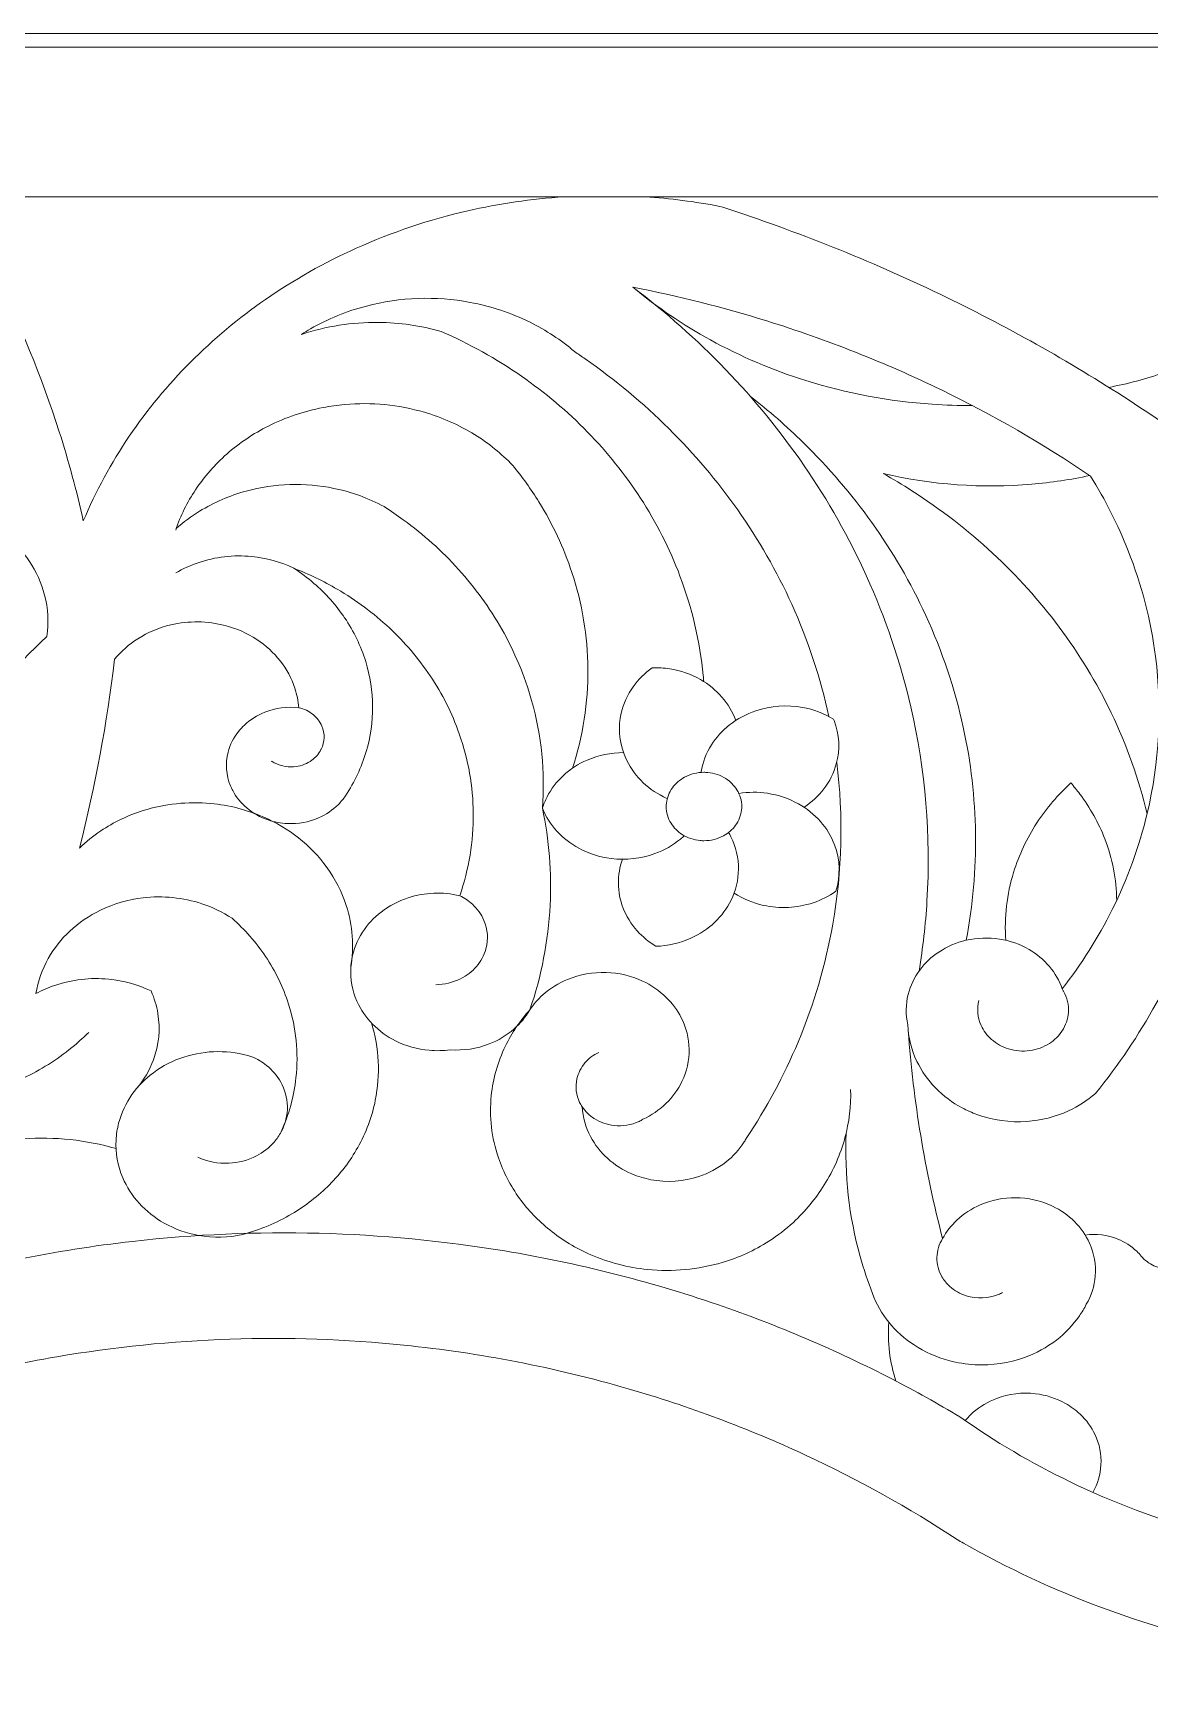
# Model space of a CAD drawing. Header units: millimetres. Extents: x 4600 to 4846, y 410 to 672.
# Drawn here: x 4727.5 to 4768.1, y 611.7 to 672.3 of the extents above; entities that cross this region are included whole.
import ezdxf

# ---------------------------------------------------------------- set-up
doc = ezdxf.new("R2010")
doc.units = ezdxf.units.MM
doc.header["$MEASUREMENT"] = 0
doc.layers.add('SITARA ALL', color=18, linetype='Continuous', true_color=0x000000)

msp = doc.modelspace()

# ---------------------------------------------------------------- linework, layer by layer
at = {"layer": 'SITARA ALL', "lineweight": 9}
for points, knots in [([(4601.51, 672.296), (4601.51, 672.296), (4845.51, 672.296), (4845.51, 672.296), (4845.51, 672.296), (4845.51, 550.296), (4845.51, 550.296), (4845.51, 550.296), (4601.51, 550.296), (4601.51, 550.296), (4601.51, 550.296), (4601.51, 672.296), (4601.51, 672.296)], [0, 0, 0, 0, 0.25, 0.25, 0.25, 0.5, 0.5, 0.5, 0.75, 0.75, 0.75, 1, 1, 1, 1]), ([(4603.512, 626.277), (4603.512, 626.277), (4603.512, 671.796), (4603.512, 671.796), (4603.512, 671.796), (4703.51, 671.796), (4703.51, 671.796), (4703.51, 671.796), (4803.507, 671.796), (4803.507, 671.796), (4803.507, 671.796), (4803.507, 626.277), (4803.507, 626.277)], [0, 0, 0, 0, 0.2, 0.2, 0.2, 0.4, 0.4, 0.4, 0.6, 0.6, 0.6, 1, 1, 1, 1]), ([(4776.442, 660.93), (4776.748, 661.282), (4776.997, 661.681), (4777.179, 662.111), (4777.405, 662.643), (4777.517, 663.217), (4777.508, 663.795), (4777.498, 664.351), (4777.377, 664.898), (4777.152, 665.407), (4776.965, 665.83), (4776.713, 666.221), (4776.405, 666.567), (4776.267, 666.722), (4776.12, 666.867), (4775.963, 667.003), (4775.673, 666.194), (4775.288, 665.423), (4774.815, 664.705), (4774.354, 664.006), (4773.817, 663.358), (4773.215, 662.776), (4772.591, 662.172), (4771.904, 661.636), (4771.166, 661.178), (4770.363, 660.679), (4769.508, 660.27), (4768.616, 659.957), (4767.964, 659.728), (4767.295, 659.549), (4766.615, 659.423)], [0, 0, 0, 0, 0.090909, 0.090909, 0.090909, 0.181818, 0.181818, 0.181818, 0.272727, 0.272727, 0.272727, 0.363636, 0.363636, 0.363636, 0.454545, 0.454545, 0.454545, 0.545455, 0.545455, 0.545455, 0.636364, 0.636364, 0.636364, 0.727273, 0.727273, 0.727273, 0.818182, 0.818182, 0.818182, 1, 1, 1, 1]), ([(4707, 664.001), (4706.746, 664.016), (4706.492, 663.962), (4706.266, 663.847), (4706.093, 663.759), (4705.943, 663.633), (4705.826, 663.478), (4705.708, 663.322), (4705.633, 663.138), (4705.608, 662.944), (4705.604, 662.919), (4705.602, 662.895), (4705.601, 662.87), (4705.589, 662.654), (4705.64, 662.44), (4705.749, 662.253), (4705.845, 662.09), (4705.976, 661.951), (4706.134, 661.846), (4706.319, 661.724), (4706.53, 661.647), (4706.75, 661.622), (4706.788, 661.617), (4706.825, 661.614), (4706.863, 661.613), (4707.003, 661.337), (4707.191, 661.089), (4707.419, 660.88), (4707.668, 660.651), (4707.955, 660.468), (4708.268, 660.34), (4708.687, 660.167), (4709.138, 660.088), (4709.591, 660.109), (4709.885, 660.122), (4710.175, 660.176), (4710.453, 660.27), (4710.964, 660.482), (4711.443, 660.763), (4711.877, 661.106), (4712.279, 661.424), (4712.636, 661.795), (4712.936, 662.21), (4713.043, 662.36), (4713.143, 662.515), (4713.235, 662.675), (4713.545, 663.194), (4713.919, 663.671), (4714.349, 664.097), (4714.804, 664.547), (4715.313, 664.939), (4715.864, 665.264), (4716.486, 665.63), (4717.153, 665.913), (4717.847, 666.106), (4718.881, 666.394), (4719.96, 666.487), (4721.027, 666.381), (4721.217, 666.362), (4721.406, 666.337), (4721.594, 666.305), (4722.235, 666.268), (4722.865, 666.125), (4723.459, 665.88), (4723.936, 665.684), (4724.382, 665.421), (4724.784, 665.099), (4725.155, 664.803), (4725.481, 664.455), (4725.753, 664.066), (4725.852, 663.924), (4725.944, 663.775), (4726.027, 663.623), (4726.987, 661.754), (4727.791, 659.808), (4728.429, 657.806), (4728.769, 656.739), (4729.061, 655.657), (4729.303, 654.563), (4729.757, 655.642), (4730.317, 656.674), (4730.975, 657.642), (4731.63, 658.606), (4732.373, 659.507), (4733.196, 660.332), (4734.037, 661.175), (4734.954, 661.941), (4735.933, 662.619), (4736.972, 663.338), (4738.075, 663.96), (4739.227, 664.478), (4740.532, 665.066), (4741.893, 665.522), (4743.289, 665.841), (4744.439, 666.104), (4745.608, 666.276), (4746.785, 666.353)], [0, 0, 0, 0, 0.030303, 0.030303, 0.030303, 0.060606, 0.060606, 0.060606, 0.090909, 0.090909, 0.090909, 0.121212, 0.121212, 0.121212, 0.151515, 0.151515, 0.151515, 0.181818, 0.181818, 0.181818, 0.212121, 0.212121, 0.212121, 0.242424, 0.242424, 0.242424, 0.272727, 0.272727, 0.272727, 0.30303, 0.30303, 0.30303, 0.333333, 0.333333, 0.333333, 0.363636, 0.363636, 0.363636, 0.393939, 0.393939, 0.393939, 0.424242, 0.424242, 0.424242, 0.454545, 0.454545, 0.454545, 0.484848, 0.484848, 0.484848, 0.515152, 0.515152, 0.515152, 0.545455, 0.545455, 0.545455, 0.575758, 0.575758, 0.575758, 0.606061, 0.606061, 0.606061, 0.636364, 0.636364, 0.636364, 0.666667, 0.666667, 0.666667, 0.69697, 0.69697, 0.69697, 0.727273, 0.727273, 0.727273, 0.757576, 0.757576, 0.757576, 0.787879, 0.787879, 0.787879, 0.818182, 0.818182, 0.818182, 0.848485, 0.848485, 0.848485, 0.878788, 0.878788, 0.878788, 0.909091, 0.909091, 0.909091, 0.939394, 0.939394, 0.939394, 1, 1, 1, 1]), ([(4789.882, 630.688), (4789.062, 633.077), (4788.068, 635.403), (4786.908, 637.647), (4785.784, 639.822), (4784.511, 641.916), (4783.099, 643.917), (4781.722, 645.868), (4780.22, 647.728), (4778.602, 649.485), (4776.966, 651.262), (4775.22, 652.934), (4773.373, 654.491), (4771.463, 656.102), (4769.453, 657.592), (4767.356, 658.951), (4765.147, 660.382), (4762.849, 661.67), (4760.476, 662.809), (4757.915, 664.037), (4755.275, 665.093), (4752.574, 665.969), (4752.574, 665.969), (4752.463, 666.005), (4752.463, 666.005), (4751.565, 666.177), (4750.657, 666.293), (4749.745, 666.353)], [0, 0, 0, 0, 0.1, 0.1, 0.1, 0.2, 0.2, 0.2, 0.3, 0.3, 0.3, 0.4, 0.4, 0.4, 0.5, 0.5, 0.5, 0.6, 0.6, 0.6, 0.7, 0.7, 0.7, 0.8, 0.8, 0.8, 1, 1, 1, 1]), ([(4749.295, 663.067), (4750.175, 662.339), (4751.122, 661.696), (4752.124, 661.146), (4753.227, 660.541), (4754.387, 660.046), (4755.587, 659.67), (4757.08, 659.202), (4758.624, 658.913), (4760.185, 658.808), (4760.67, 658.776), (4761.157, 658.761), (4761.643, 658.763)], [0, 0, 0, 0, 0.2, 0.2, 0.2, 0.4, 0.4, 0.4, 0.6, 0.6, 0.6, 1, 1, 1, 1]), ([(4761.891, 637.132), (4761.811, 636.829), (4761.838, 636.508), (4761.967, 636.222), (4762.056, 636.026), (4762.186, 635.851), (4762.349, 635.71), (4762.528, 635.555), (4762.736, 635.439), (4762.962, 635.37), (4763.215, 635.292), (4763.482, 635.27), (4763.744, 635.306), (4763.998, 635.34), (4764.241, 635.429), (4764.456, 635.567), (4764.641, 635.686), (4764.799, 635.842), (4764.92, 636.026), (4765.051, 636.225), (4765.128, 636.454), (4765.145, 636.692), (4765.163, 636.96), (4765.102, 637.227), (4764.97, 637.46), (4764.954, 637.49), (4764.936, 637.519), (4764.917, 637.547), (4765.619, 638.445), (4766.229, 639.411), (4766.738, 640.43), (4767.294, 641.543), (4767.721, 642.715), (4768.01, 643.924), (4768.457, 645.792), (4768.56, 647.725), (4768.315, 649.63), (4768.144, 650.95), (4767.809, 652.243), (4767.319, 653.481), (4766.945, 654.427), (4766.485, 655.336), (4765.945, 656.198), (4764.215, 657.37), (4762.402, 658.415), (4760.522, 659.328), (4758.473, 660.322), (4756.351, 661.161), (4754.176, 661.836), (4752.572, 662.334), (4750.943, 662.745), (4749.295, 663.067), (4750.497, 662.159), (4751.627, 661.157), (4752.673, 660.072), (4753.719, 658.986), (4754.675, 657.817), (4755.529, 656.574), (4756.401, 655.306), (4757.16, 653.963), (4757.797, 652.562), (4758.492, 651.033), (4759.033, 649.438), (4759.412, 647.802), (4759.947, 645.49), (4760.145, 643.112), (4759.999, 640.744), (4759.947, 639.891), (4759.85, 639.041), (4759.709, 638.198)], [0, 0, 0, 0, 0.041667, 0.041667, 0.041667, 0.083333, 0.083333, 0.083333, 0.125, 0.125, 0.125, 0.166667, 0.166667, 0.166667, 0.208333, 0.208333, 0.208333, 0.25, 0.25, 0.25, 0.291667, 0.291667, 0.291667, 0.333333, 0.333333, 0.333333, 0.375, 0.375, 0.375, 0.416667, 0.416667, 0.416667, 0.458333, 0.458333, 0.458333, 0.5, 0.5, 0.5, 0.541667, 0.541667, 0.541667, 0.583333, 0.583333, 0.583333, 0.625, 0.625, 0.625, 0.666667, 0.666667, 0.666667, 0.708333, 0.708333, 0.708333, 0.75, 0.75, 0.75, 0.791667, 0.791667, 0.791667, 0.833333, 0.833333, 0.833333, 0.875, 0.875, 0.875, 0.916667, 0.916667, 0.916667, 1, 1, 1, 1]), ([(4756.429, 647.456), (4756.126, 648.859), (4755.674, 650.226), (4755.08, 651.533), (4754.534, 652.736), (4753.876, 653.885), (4753.114, 654.964), (4752.367, 656.022), (4751.529, 657.011), (4750.608, 657.922), (4749.668, 658.852), (4748.651, 659.699), (4747.567, 660.456), (4747.437, 660.547), (4747.307, 660.636), (4747.175, 660.724), (4746.682, 661.143), (4746.14, 661.5), (4745.56, 661.787), (4744.868, 662.129), (4744.133, 662.373), (4743.375, 662.514), (4742.122, 662.748), (4740.835, 662.702), (4739.602, 662.38), (4738.892, 662.195), (4738.21, 661.916), (4737.573, 661.551), (4737.461, 661.486), (4737.35, 661.419), (4737.241, 661.349), (4738.141, 661.645), (4739.083, 661.791), (4740.03, 661.783), (4740.807, 661.777), (4741.58, 661.667), (4742.327, 661.457), (4743.349, 661.009), (4744.326, 660.463), (4745.243, 659.829), (4746.109, 659.23), (4746.915, 658.55), (4747.651, 657.797), (4748.369, 657.063), (4749.013, 656.26), (4749.574, 655.399), (4750.154, 654.507), (4750.636, 653.555), (4751.012, 652.56), (4751.452, 651.397), (4751.736, 650.18), (4751.858, 648.942), (4751.865, 648.871), (4751.871, 648.799), (4751.877, 648.727)], [0, 0, 0, 0, 0.052632, 0.052632, 0.052632, 0.105263, 0.105263, 0.105263, 0.157895, 0.157895, 0.157895, 0.210526, 0.210526, 0.210526, 0.263158, 0.263158, 0.263158, 0.315789, 0.315789, 0.315789, 0.368421, 0.368421, 0.368421, 0.421053, 0.421053, 0.421053, 0.473684, 0.473684, 0.473684, 0.526316, 0.526316, 0.526316, 0.578947, 0.578947, 0.578947, 0.631579, 0.631579, 0.631579, 0.684211, 0.684211, 0.684211, 0.736842, 0.736842, 0.736842, 0.789474, 0.789474, 0.789474, 0.842105, 0.842105, 0.842105, 0.894737, 0.894737, 0.894737, 1, 1, 1, 1]), ([(4747.107, 645.577), (4747.484, 646.743), (4747.671, 647.962), (4747.662, 649.187), (4747.651, 650.38), (4747.455, 651.563), (4747.08, 652.695), (4746.782, 653.593), (4746.379, 654.452), (4745.879, 655.255), (4745.591, 655.719), (4745.272, 656.163), (4744.925, 656.586), (4744.514, 657.016), (4744.049, 657.392), (4743.541, 657.704), (4742.97, 658.055), (4742.355, 658.329), (4741.711, 658.516), (4740.771, 658.791), (4739.788, 658.887), (4738.812, 658.799), (4738.548, 658.776), (4738.285, 658.739), (4738.025, 658.689), (4737.334, 658.557), (4736.665, 658.331), (4736.037, 658.015), (4735.492, 657.742), (4734.984, 657.401), (4734.526, 656.999), (4734.092, 656.618), (4733.709, 656.182), (4733.387, 655.701), (4733.082, 655.245), (4732.838, 654.75), (4732.664, 654.229)], [0, 0, 0, 0, 0.076923, 0.076923, 0.076923, 0.153846, 0.153846, 0.153846, 0.230769, 0.230769, 0.230769, 0.307692, 0.307692, 0.307692, 0.384615, 0.384615, 0.384615, 0.461538, 0.461538, 0.461538, 0.538462, 0.538462, 0.538462, 0.615385, 0.615385, 0.615385, 0.692308, 0.692308, 0.692308, 0.769231, 0.769231, 0.769231, 0.846154, 0.846154, 0.846154, 1, 1, 1, 1]), ([(4761.425, 639.315), (4761.913, 641.879), (4761.877, 644.515), (4761.319, 647.065), (4761.013, 648.465), (4760.555, 649.828), (4759.955, 651.13), (4759.409, 652.315), (4758.752, 653.445), (4757.993, 654.506), (4757.249, 655.546), (4756.414, 656.519), (4755.499, 657.413), (4754.887, 658.012), (4754.241, 658.575), (4753.565, 659.1)], [0, 0, 0, 0, 0.166667, 0.166667, 0.166667, 0.333333, 0.333333, 0.333333, 0.5, 0.5, 0.5, 0.666667, 0.666667, 0.666667, 1, 1, 1, 1]), ([(4768.007, 643.909), (4767.706, 645.181), (4767.268, 646.416), (4766.7, 647.593), (4766.172, 648.688), (4765.54, 649.73), (4764.812, 650.703), (4764.087, 651.671), (4763.276, 652.571), (4762.389, 653.392), (4761.478, 654.234), (4760.496, 654.993), (4759.451, 655.661), (4759.11, 655.88), (4758.762, 656.089), (4758.409, 656.289), (4760.177, 655.876), (4761.999, 655.745), (4763.808, 655.901), (4764.518, 655.962), (4765.223, 656.067), (4765.92, 656.216)], [0, 0, 0, 0, 0.125, 0.125, 0.125, 0.25, 0.25, 0.25, 0.375, 0.375, 0.375, 0.5, 0.5, 0.5, 0.625, 0.625, 0.625, 0.75, 0.75, 0.75, 1, 1, 1, 1]), ([(4742.999, 640.936), (4742.379, 641.084), (4741.73, 641.058), (4741.123, 640.861), (4740.768, 640.746), (4740.435, 640.571), (4740.138, 640.343), (4739.872, 640.138), (4739.644, 639.89), (4739.461, 639.608), (4739.269, 639.311), (4739.138, 638.98), (4739.073, 638.633), (4739.055, 638.531), (4739.042, 638.429), (4739.036, 638.326), (4739.011, 637.904), (4739.087, 637.483), (4739.259, 637.098), (4739.396, 636.791), (4739.587, 636.511), (4739.823, 636.271), (4740.067, 636.021), (4740.352, 635.814), (4740.666, 635.658), (4741.048, 635.468), (4741.463, 635.352), (4741.889, 635.315), (4742.143, 635.293), (4742.4, 635.298), (4742.654, 635.332), (4743.136, 635.299), (4743.62, 635.372), (4744.071, 635.547), (4744.4, 635.675), (4744.705, 635.858), (4744.971, 636.089), (4745.202, 636.289), (4745.397, 636.525), (4745.551, 636.789), (4745.973, 638.015), (4746.221, 639.293), (4746.288, 640.588), (4746.347, 641.772), (4746.253, 642.959), (4746.008, 644.119), (4746.108, 645.436), (4745.975, 646.76), (4745.616, 648.031), (4745.359, 648.94), (4744.992, 649.814), (4744.525, 650.634), (4744.082, 651.411), (4743.557, 652.137), (4742.957, 652.8), (4742.351, 653.47), (4741.677, 654.076), (4740.946, 654.608), (4740.718, 654.774), (4740.486, 654.933), (4740.248, 655.084), (4739.676, 655.395), (4739.062, 655.619), (4738.424, 655.75), (4737.365, 655.969), (4736.27, 655.935), (4735.226, 655.649), (4734.63, 655.486), (4734.06, 655.239), (4733.533, 654.916), (4733.232, 654.731), (4732.948, 654.52), (4732.683, 654.287)], [0, 0, 0, 0, 0.04, 0.04, 0.04, 0.08, 0.08, 0.08, 0.12, 0.12, 0.12, 0.16, 0.16, 0.16, 0.2, 0.2, 0.2, 0.24, 0.24, 0.24, 0.28, 0.28, 0.28, 0.32, 0.32, 0.32, 0.36, 0.36, 0.36, 0.4, 0.4, 0.4, 0.44, 0.44, 0.44, 0.48, 0.48, 0.48, 0.52, 0.52, 0.52, 0.56, 0.56, 0.56, 0.6, 0.6, 0.6, 0.64, 0.64, 0.64, 0.68, 0.68, 0.68, 0.72, 0.72, 0.72, 0.76, 0.76, 0.76, 0.8, 0.8, 0.8, 0.84, 0.84, 0.84, 0.88, 0.88, 0.88, 0.92, 0.92, 0.92, 1, 1, 1, 1]), ([(4719.473, 654.172), (4720.275, 654.003), (4721.106, 654.038), (4721.891, 654.273), (4722.352, 654.411), (4722.789, 654.62), (4723.186, 654.892), (4723.294, 654.967), (4723.4, 655.047), (4723.501, 655.132), (4724.103, 655.114), (4724.696, 654.99), (4725.254, 654.765), (4725.689, 654.59), (4726.095, 654.352), (4726.459, 654.058), (4726.8, 653.783), (4727.097, 653.459), (4727.341, 653.096), (4727.593, 652.721), (4727.781, 652.306), (4727.894, 651.868), (4728.021, 651.378), (4728.05, 650.867), (4727.979, 650.366), (4726.818, 649.268), (4725.743, 648.082), (4724.766, 646.817), (4723.769, 645.529), (4722.882, 644.16), (4722.112, 642.724), (4721.3, 641.21), (4720.627, 639.626), (4720.103, 637.991), (4719.483, 636.059), (4719.079, 634.064), (4718.899, 632.043), (4718.821, 631.17), (4718.786, 630.294), (4718.793, 629.417)], [0, 0, 0, 0, 0.071429, 0.071429, 0.071429, 0.142857, 0.142857, 0.142857, 0.214286, 0.214286, 0.214286, 0.285714, 0.285714, 0.285714, 0.357143, 0.357143, 0.357143, 0.428571, 0.428571, 0.428571, 0.5, 0.5, 0.5, 0.571429, 0.571429, 0.571429, 0.642857, 0.642857, 0.642857, 0.714286, 0.714286, 0.714286, 0.785714, 0.785714, 0.785714, 0.857143, 0.857143, 0.857143, 1, 1, 1, 1]), ([(4737.146, 647.773), (4736.726, 647.822), (4736.299, 647.767), (4735.905, 647.611), (4735.63, 647.502), (4735.378, 647.342), (4735.162, 647.14), (4735.087, 647.069), (4735.017, 646.993), (4734.953, 646.913), (4734.773, 646.689), (4734.643, 646.43), (4734.571, 646.153), (4734.467, 645.747), (4734.497, 645.319), (4734.658, 644.932), (4734.683, 644.873), (4734.71, 644.814), (4734.741, 644.757), (4734.869, 644.517), (4735.043, 644.303), (4735.252, 644.127), (4735.481, 643.934), (4735.745, 643.786), (4736.03, 643.691), (4736.256, 643.614), (4736.492, 643.57), (4736.731, 643.56), (4737.12, 643.542), (4737.508, 643.613), (4737.865, 643.768), (4738.133, 643.885), (4738.377, 644.05), (4738.584, 644.257), (4738.68, 644.353), (4738.767, 644.459), (4738.844, 644.572), (4739.173, 645.066), (4739.426, 645.606), (4739.595, 646.175), (4739.912, 647.246), (4739.906, 648.387), (4739.577, 649.455), (4739.402, 650.02), (4739.145, 650.555), (4738.812, 651.044), (4738.497, 651.508), (4738.121, 651.929), (4737.695, 652.295), (4737.464, 652.495), (4737.22, 652.679), (4736.963, 652.845), (4736.481, 653.076), (4735.962, 653.221), (4735.43, 653.272), (4734.771, 653.336), (4734.105, 653.259), (4733.479, 653.045), (4733.198, 652.949), (4732.928, 652.825), (4732.672, 652.674)], [0, 0, 0, 0, 0.047619, 0.047619, 0.047619, 0.095238, 0.095238, 0.095238, 0.142857, 0.142857, 0.142857, 0.190476, 0.190476, 0.190476, 0.238095, 0.238095, 0.238095, 0.285714, 0.285714, 0.285714, 0.333333, 0.333333, 0.333333, 0.380952, 0.380952, 0.380952, 0.428571, 0.428571, 0.428571, 0.47619, 0.47619, 0.47619, 0.52381, 0.52381, 0.52381, 0.571429, 0.571429, 0.571429, 0.619048, 0.619048, 0.619048, 0.666667, 0.666667, 0.666667, 0.714286, 0.714286, 0.714286, 0.761905, 0.761905, 0.761905, 0.809524, 0.809524, 0.809524, 0.857143, 0.857143, 0.857143, 0.904762, 0.904762, 0.904762, 1, 1, 1, 1]), ([(4742.125, 637.702), (4742.439, 637.703), (4742.749, 637.777), (4743.03, 637.917), (4743.251, 638.027), (4743.449, 638.18), (4743.61, 638.367), (4743.767, 638.549), (4743.883, 638.763), (4743.949, 638.994), (4743.949, 638.994), (4743.954, 639.011), (4743.954, 639.011), (4744.046, 639.353), (4744.02, 639.716), (4743.879, 640.041), (4743.783, 640.263), (4743.641, 640.461), (4743.462, 640.624), (4743.324, 640.75), (4743.168, 640.856), (4742.999, 640.936), (4743.333, 641.9), (4743.499, 642.913), (4743.492, 643.932), (4743.483, 644.917), (4743.312, 645.893), (4742.984, 646.822), (4742.721, 647.569), (4742.364, 648.28), (4741.922, 648.938), (4741.495, 649.572), (4740.997, 650.155), (4740.438, 650.676), (4739.86, 651.213), (4739.225, 651.685), (4738.543, 652.082), (4738.037, 652.377), (4737.509, 652.632), (4736.963, 652.845)], [0, 0, 0, 0, 0.071429, 0.071429, 0.071429, 0.142857, 0.142857, 0.142857, 0.214286, 0.214286, 0.214286, 0.285714, 0.285714, 0.285714, 0.357143, 0.357143, 0.357143, 0.428571, 0.428571, 0.428571, 0.5, 0.5, 0.5, 0.571429, 0.571429, 0.571429, 0.642857, 0.642857, 0.642857, 0.714286, 0.714286, 0.714286, 0.785714, 0.785714, 0.785714, 0.857143, 0.857143, 0.857143, 1, 1, 1, 1]), ([(4739.036, 638.326), (4739.164, 639.08), (4739.107, 639.854), (4738.87, 640.582), (4738.71, 641.073), (4738.474, 641.536), (4738.171, 641.955), (4737.878, 642.362), (4737.528, 642.726), (4737.134, 643.036), (4736.746, 643.341), (4736.321, 643.596), (4735.87, 643.794), (4735.255, 644.063), (4734.602, 644.231), (4733.933, 644.291), (4733.105, 644.367), (4732.27, 644.278), (4731.475, 644.03), (4730.93, 643.86), (4730.412, 643.612), (4729.938, 643.294), (4729.662, 643.11), (4729.403, 642.901), (4729.165, 642.67), (4729.741, 644.928), (4730.168, 647.222), (4730.44, 649.537), (4730.681, 649.828), (4730.966, 650.079), (4731.286, 650.281), (4731.656, 650.516), (4732.063, 650.686), (4732.49, 650.786), (4733.141, 650.939), (4733.821, 650.93), (4734.469, 650.761), (4734.879, 650.654), (4735.268, 650.481), (4735.622, 650.248), (4735.943, 650.039), (4736.227, 649.778), (4736.465, 649.478), (4736.701, 649.18), (4736.883, 648.842), (4737.002, 648.48), (4737.078, 648.251), (4737.126, 648.013), (4737.146, 647.773), (4737.337, 647.731), (4737.515, 647.646), (4737.667, 647.523), (4737.805, 647.412), (4737.914, 647.268), (4737.984, 647.105), (4738.1, 646.836), (4738.091, 646.53), (4737.96, 646.268), (4737.96, 646.268), (4737.951, 646.25), (4737.951, 646.25), (4737.872, 646.098), (4737.758, 645.966), (4737.619, 645.865), (4737.45, 645.742), (4737.253, 645.663), (4737.046, 645.635), (4736.784, 645.597), (4736.516, 645.64), (4736.279, 645.757), (4736.232, 645.78), (4736.187, 645.806), (4736.144, 645.835)], [0, 0, 0, 0, 0.04, 0.04, 0.04, 0.08, 0.08, 0.08, 0.12, 0.12, 0.12, 0.16, 0.16, 0.16, 0.2, 0.2, 0.2, 0.24, 0.24, 0.24, 0.28, 0.28, 0.28, 0.32, 0.32, 0.32, 0.36, 0.36, 0.36, 0.4, 0.4, 0.4, 0.44, 0.44, 0.44, 0.48, 0.48, 0.48, 0.52, 0.52, 0.52, 0.56, 0.56, 0.56, 0.6, 0.6, 0.6, 0.64, 0.64, 0.64, 0.68, 0.68, 0.68, 0.72, 0.72, 0.72, 0.76, 0.76, 0.76, 0.8, 0.8, 0.8, 0.84, 0.84, 0.84, 0.88, 0.88, 0.88, 0.92, 0.92, 0.92, 1, 1, 1, 1]), ([(4753.04, 647.308), (4752.927, 647.62), (4752.758, 647.907), (4752.541, 648.158), (4752.319, 648.414), (4752.055, 648.63), (4751.76, 648.797), (4751.412, 648.994), (4751.032, 649.126), (4750.638, 649.186), (4750.428, 649.218), (4750.217, 649.23), (4750.005, 649.223), (4749.736, 649.033), (4749.5, 648.8), (4749.308, 648.532), (4749.102, 648.246), (4748.954, 647.921), (4748.874, 647.577), (4748.759, 647.08), (4748.795, 646.561), (4748.977, 646.084), (4749.097, 645.768), (4749.275, 645.477), (4749.502, 645.225), (4749.727, 644.975), (4749.992, 644.764), (4750.286, 644.6), (4750.372, 644.552), (4750.46, 644.508), (4750.549, 644.468)], [0, 0, 0, 0, 0.090909, 0.090909, 0.090909, 0.181818, 0.181818, 0.181818, 0.272727, 0.272727, 0.272727, 0.363636, 0.363636, 0.363636, 0.454545, 0.454545, 0.454545, 0.545455, 0.545455, 0.545455, 0.636364, 0.636364, 0.636364, 0.727273, 0.727273, 0.727273, 0.818182, 0.818182, 0.818182, 1, 1, 1, 1]), ([(4755.528, 644.153), (4755.805, 644.333), (4756.048, 644.559), (4756.249, 644.821), (4756.456, 645.092), (4756.61, 645.4), (4756.701, 645.728), (4756.844, 646.248), (4756.816, 646.8), (4756.623, 647.303), (4756.616, 647.321), (4756.609, 647.339), (4756.602, 647.357), (4756.255, 647.568), (4755.872, 647.713), (4755.472, 647.785), (4754.904, 647.888), (4754.319, 647.846), (4753.771, 647.662), (4753.424, 647.546), (4753.1, 647.371), (4752.812, 647.145), (4752.554, 646.942), (4752.332, 646.697), (4752.156, 646.42), (4751.968, 646.125), (4751.841, 645.796), (4751.781, 645.452), (4751.781, 645.452), (4751.776, 645.42), (4751.776, 645.42)], [0, 0, 0, 0, 0.090909, 0.090909, 0.090909, 0.181818, 0.181818, 0.181818, 0.272727, 0.272727, 0.272727, 0.363636, 0.363636, 0.363636, 0.454545, 0.454545, 0.454545, 0.545455, 0.545455, 0.545455, 0.636364, 0.636364, 0.636364, 0.727273, 0.727273, 0.727273, 0.818182, 0.818182, 0.818182, 1, 1, 1, 1]), ([(4748.956, 646.14), (4748.501, 646.14), (4748.051, 646.048), (4747.633, 645.868), (4747.312, 645.73), (4747.017, 645.538), (4746.761, 645.301), (4746.522, 645.08), (4746.324, 644.819), (4746.176, 644.53), (4746.108, 644.398), (4746.052, 644.26), (4746.008, 644.119), (4746.132, 643.812), (4746.309, 643.531), (4746.533, 643.288), (4746.762, 643.037), (4747.032, 642.827), (4747.33, 642.666), (4747.697, 642.467), (4748.097, 642.339), (4748.511, 642.289), (4749.048, 642.222), (4749.593, 642.283), (4750.101, 642.468), (4750.44, 642.59), (4750.755, 642.77), (4751.034, 642.999), (4751.08, 643.037), (4751.125, 643.077), (4751.17, 643.118)], [0, 0, 0, 0, 0.090909, 0.090909, 0.090909, 0.181818, 0.181818, 0.181818, 0.272727, 0.272727, 0.272727, 0.363636, 0.363636, 0.363636, 0.454545, 0.454545, 0.454545, 0.545455, 0.545455, 0.545455, 0.636364, 0.636364, 0.636364, 0.727273, 0.727273, 0.727273, 0.818182, 0.818182, 0.818182, 1, 1, 1, 1]), ([(4747.453, 633.261), (4747.476, 632.882), (4747.579, 632.512), (4747.757, 632.177), (4747.915, 631.88), (4748.123, 631.613), (4748.372, 631.388), (4748.636, 631.15), (4748.938, 630.958), (4749.265, 630.82), (4749.486, 630.726), (4749.717, 630.656), (4749.953, 630.611), (4750.536, 630.499), (4751.138, 630.538), (4751.701, 630.725), (4752.055, 630.842), (4752.386, 631.019), (4752.68, 631.249), (4752.942, 631.454), (4753.167, 631.702), (4753.346, 631.982), (4753.374, 632.025), (4753.4, 632.069), (4753.425, 632.114), (4754.163, 633.219), (4754.794, 634.391), (4755.309, 635.615), (4755.889, 636.994), (4756.313, 638.433), (4756.573, 639.906), (4756.915, 641.846), (4756.963, 643.827), (4756.715, 645.781)], [0, 0, 0, 0, 0.083333, 0.083333, 0.083333, 0.166667, 0.166667, 0.166667, 0.25, 0.25, 0.25, 0.333333, 0.333333, 0.333333, 0.416667, 0.416667, 0.416667, 0.5, 0.5, 0.5, 0.583333, 0.583333, 0.583333, 0.666667, 0.666667, 0.666667, 0.75, 0.75, 0.75, 0.833333, 0.833333, 0.833333, 1, 1, 1, 1]), ([(4753.26, 644.18), (4753.259, 644.395), (4753.198, 644.606), (4753.083, 644.789), (4752.98, 644.953), (4752.842, 645.092), (4752.678, 645.196), (4752.482, 645.32), (4752.26, 645.396), (4752.028, 645.417), (4751.981, 645.421), (4751.933, 645.424), (4751.886, 645.424), (4751.637, 645.424), (4751.393, 645.362), (4751.175, 645.244), (4751.002, 645.15), (4750.852, 645.019), (4750.736, 644.86), (4750.616, 644.696), (4750.541, 644.504), (4750.519, 644.302), (4750.514, 644.261), (4750.512, 644.22), (4750.512, 644.18), (4750.513, 643.964), (4750.574, 643.753), (4750.688, 643.57), (4750.791, 643.406), (4750.93, 643.267), (4751.093, 643.163), (4751.289, 643.039), (4751.512, 642.963), (4751.743, 642.942), (4751.791, 642.938), (4751.838, 642.936), (4751.886, 642.936), (4752.134, 642.935), (4752.378, 642.997), (4752.597, 643.115), (4752.77, 643.209), (4752.92, 643.34), (4753.036, 643.499), (4753.155, 643.663), (4753.23, 643.856), (4753.253, 644.058), (4753.257, 644.098), (4753.26, 644.139), (4753.26, 644.18)], [0, 0, 0, 0, 0.0625, 0.0625, 0.0625, 0.125, 0.125, 0.125, 0.1875, 0.1875, 0.1875, 0.25, 0.25, 0.25, 0.3125, 0.3125, 0.3125, 0.375, 0.375, 0.375, 0.4375, 0.4375, 0.4375, 0.5, 0.5, 0.5, 0.5625, 0.5625, 0.5625, 0.625, 0.625, 0.625, 0.6875, 0.6875, 0.6875, 0.75, 0.75, 0.75, 0.8125, 0.8125, 0.8125, 0.875, 0.875, 0.875, 0.9375, 0.9375, 0.9375, 1, 1, 1, 1]), ([(4766.902, 640.768), (4766.892, 641.533), (4766.745, 642.289), (4766.469, 643.002), (4766.242, 643.586), (4765.936, 644.135), (4765.559, 644.635), (4765.456, 644.773), (4765.347, 644.907), (4765.233, 645.037), (4764.761, 644.606), (4764.346, 644.118), (4763.996, 643.583), (4763.632, 643.026), (4763.348, 642.422), (4763.151, 641.786), (4762.905, 640.987), (4762.808, 640.149), (4762.865, 639.315)], [0, 0, 0, 0, 0.142857, 0.142857, 0.142857, 0.285714, 0.285714, 0.285714, 0.428571, 0.428571, 0.428571, 0.571429, 0.571429, 0.571429, 0.714286, 0.714286, 0.714286, 1, 1, 1, 1]), ([(4752.983, 641.034), (4753.307, 640.822), (4753.667, 640.671), (4754.045, 640.587), (4754.645, 640.452), (4755.271, 640.484), (4755.854, 640.68), (4756.149, 640.779), (4756.427, 640.92), (4756.681, 641.1), (4756.856, 641.65), (4756.84, 642.243), (4756.637, 642.783), (4756.519, 643.097), (4756.344, 643.386), (4756.121, 643.638), (4755.895, 643.893), (4755.627, 644.108), (4755.33, 644.274), (4754.979, 644.47), (4754.596, 644.601), (4754.198, 644.66), (4753.852, 644.712), (4753.5, 644.711), (4753.154, 644.657)], [0, 0, 0, 0, 0.111111, 0.111111, 0.111111, 0.222222, 0.222222, 0.222222, 0.333333, 0.333333, 0.333333, 0.444444, 0.444444, 0.444444, 0.555556, 0.555556, 0.555556, 0.666667, 0.666667, 0.666667, 0.777778, 0.777778, 0.777778, 1, 1, 1, 1]), ([(4748.921, 642.262), (4748.716, 641.693), (4748.722, 641.069), (4748.938, 640.503), (4749.058, 640.192), (4749.233, 639.905), (4749.457, 639.657), (4749.654, 639.438), (4749.882, 639.25), (4750.133, 639.099), (4750.575, 639.112), (4751.01, 639.212), (4751.413, 639.393), (4751.733, 639.536), (4752.026, 639.731), (4752.28, 639.972), (4752.523, 640.201), (4752.723, 640.472), (4752.871, 640.771), (4753.045, 641.122), (4753.137, 641.508), (4753.14, 641.899), (4753.142, 642.308), (4753.048, 642.712), (4752.865, 643.077), (4752.838, 643.131), (4752.81, 643.183), (4752.779, 643.235)], [0, 0, 0, 0, 0.1, 0.1, 0.1, 0.2, 0.2, 0.2, 0.3, 0.3, 0.3, 0.4, 0.4, 0.4, 0.5, 0.5, 0.5, 0.6, 0.6, 0.6, 0.7, 0.7, 0.7, 0.8, 0.8, 0.8, 1, 1, 1, 1]), ([(4731.251, 633.936), (4731.51, 634.244), (4731.714, 634.593), (4731.854, 634.97), (4732.054, 635.507), (4732.11, 636.086), (4732.017, 636.651), (4731.97, 636.934), (4731.887, 637.21), (4731.769, 637.472), (4731.284, 637.704), (4730.763, 637.849), (4730.228, 637.901), (4729.564, 637.967), (4728.894, 637.889), (4728.263, 637.674), (4728.027, 637.593), (4727.799, 637.493), (4727.58, 637.375), (4727.652, 637.826), (4727.804, 638.26), (4728.029, 638.658), (4728.238, 639.026), (4728.502, 639.36), (4728.812, 639.648), (4729.143, 639.956), (4729.518, 640.212), (4729.925, 640.408), (4730.415, 640.644), (4730.94, 640.797), (4731.479, 640.859), (4732.199, 640.944), (4732.93, 640.871), (4733.618, 640.644), (4734.005, 640.516), (4734.374, 640.338), (4734.716, 640.116), (4735.178, 639.707), (4735.587, 639.241), (4735.932, 638.729), (4736.293, 638.194), (4736.576, 637.611), (4736.772, 636.996), (4737.049, 636.131), (4737.14, 635.217), (4737.04, 634.314), (4736.964, 633.636), (4736.783, 632.974), (4736.503, 632.352)], [0, 0, 0, 0, 0.058824, 0.058824, 0.058824, 0.117647, 0.117647, 0.117647, 0.176471, 0.176471, 0.176471, 0.235294, 0.235294, 0.235294, 0.294118, 0.294118, 0.294118, 0.352941, 0.352941, 0.352941, 0.411765, 0.411765, 0.411765, 0.470588, 0.470588, 0.470588, 0.529412, 0.529412, 0.529412, 0.588235, 0.588235, 0.588235, 0.647059, 0.647059, 0.647059, 0.705882, 0.705882, 0.705882, 0.764706, 0.764706, 0.764706, 0.823529, 0.823529, 0.823529, 0.882353, 0.882353, 0.882353, 1, 1, 1, 1]), ([(4764.917, 637.547), (4764.815, 637.845), (4764.657, 638.122), (4764.453, 638.363), (4764.244, 638.609), (4763.995, 638.818), (4763.715, 638.98), (4763.382, 639.173), (4763.016, 639.302), (4762.635, 639.36), (4762.232, 639.422), (4761.822, 639.407), (4761.425, 639.315), (4761.071, 639.234), (4760.734, 639.09), (4760.431, 638.89), (4760.162, 638.713), (4759.926, 638.49), (4759.733, 638.231), (4759.537, 637.967), (4759.394, 637.667), (4759.314, 637.348), (4759.224, 636.986), (4759.219, 636.608), (4759.302, 636.244), (4759.319, 635.783), (4759.431, 635.33), (4759.631, 634.914), (4759.802, 634.557), (4760.031, 634.231), (4760.307, 633.949), (4760.593, 633.658), (4760.922, 633.412), (4761.282, 633.221), (4761.455, 633.129), (4761.634, 633.049), (4761.818, 632.982), (4762.398, 632.771), (4763.014, 632.684), (4763.629, 632.727), (4764.155, 632.763), (4764.67, 632.893), (4765.149, 633.113), (4765.505, 633.276), (4765.836, 633.49), (4766.131, 633.749), (4766.964, 634.771), (4767.703, 635.867), (4768.339, 637.023), (4768.693, 637.669), (4769.013, 638.333), (4769.298, 639.012)], [0, 0, 0, 0, 0.055556, 0.055556, 0.055556, 0.111111, 0.111111, 0.111111, 0.166667, 0.166667, 0.166667, 0.222222, 0.222222, 0.222222, 0.277778, 0.277778, 0.277778, 0.333333, 0.333333, 0.333333, 0.388889, 0.388889, 0.388889, 0.444444, 0.444444, 0.444444, 0.5, 0.5, 0.5, 0.555556, 0.555556, 0.555556, 0.611111, 0.611111, 0.611111, 0.666667, 0.666667, 0.666667, 0.722222, 0.722222, 0.722222, 0.777778, 0.777778, 0.777778, 0.833333, 0.833333, 0.833333, 0.888889, 0.888889, 0.888889, 1, 1, 1, 1]), ([(4748.055, 635.241), (4747.863, 635.149), (4747.693, 635.017), (4747.555, 634.855), (4747.413, 634.689), (4747.313, 634.492), (4747.263, 634.279), (4747.198, 633.99), (4747.232, 633.688), (4747.362, 633.422), (4747.389, 633.367), (4747.419, 633.313), (4747.453, 633.261), (4747.568, 633.089), (4747.718, 632.943), (4747.893, 632.831), (4748.11, 632.694), (4748.356, 632.608), (4748.612, 632.58), (4748.923, 632.546), (4749.238, 632.598), (4749.522, 632.73), (4749.571, 632.753), (4749.618, 632.778), (4749.664, 632.806), (4749.973, 632.95), (4750.255, 633.144), (4750.501, 633.38), (4750.742, 633.612), (4750.94, 633.884), (4751.085, 634.185), (4751.262, 634.55), (4751.351, 634.951), (4751.346, 635.356), (4751.339, 635.753), (4751.241, 636.143), (4751.061, 636.496), (4750.918, 636.777), (4750.73, 637.031), (4750.503, 637.249), (4750.253, 637.49), (4749.964, 637.688), (4749.648, 637.834), (4749.234, 638.025), (4748.786, 638.131), (4748.331, 638.144), (4747.849, 638.16), (4747.37, 638.074), (4746.925, 637.892), (4746.593, 637.756), (4746.288, 637.565), (4746.02, 637.327), (4745.842, 637.168), (4745.685, 636.987), (4745.551, 636.789), (4745.192, 636.389), (4744.892, 635.942), (4744.657, 635.459), (4744.385, 634.896), (4744.212, 634.291), (4744.147, 633.67), (4744.069, 632.906), (4744.157, 632.134), (4744.406, 631.408), (4744.588, 630.879), (4744.848, 630.381), (4745.177, 629.929), (4745.49, 629.501), (4745.858, 629.115), (4746.272, 628.783), (4746.727, 628.417), (4747.229, 628.114), (4747.765, 627.882), (4748.423, 627.598), (4749.121, 627.416), (4749.834, 627.345), (4750.748, 627.253), (4751.671, 627.34), (4752.552, 627.601), (4753.151, 627.778), (4753.721, 628.038), (4754.247, 628.373), (4754.564, 628.575), (4754.862, 628.804), (4755.137, 629.059), (4755.57, 629.462), (4755.949, 629.918), (4756.263, 630.419), (4756.596, 630.949), (4756.849, 631.525), (4757.013, 632.129), (4757.168, 632.701), (4757.238, 633.293), (4757.222, 633.885)], [0, 0, 0, 0, 0.03125, 0.03125, 0.03125, 0.0625, 0.0625, 0.0625, 0.09375, 0.09375, 0.09375, 0.125, 0.125, 0.125, 0.15625, 0.15625, 0.15625, 0.1875, 0.1875, 0.1875, 0.21875, 0.21875, 0.21875, 0.25, 0.25, 0.25, 0.28125, 0.28125, 0.28125, 0.3125, 0.3125, 0.3125, 0.34375, 0.34375, 0.34375, 0.375, 0.375, 0.375, 0.40625, 0.40625, 0.40625, 0.4375, 0.4375, 0.4375, 0.46875, 0.46875, 0.46875, 0.5, 0.5, 0.5, 0.53125, 0.53125, 0.53125, 0.5625, 0.5625, 0.5625, 0.59375, 0.59375, 0.59375, 0.625, 0.625, 0.625, 0.65625, 0.65625, 0.65625, 0.6875, 0.6875, 0.6875, 0.71875, 0.71875, 0.71875, 0.75, 0.75, 0.75, 0.78125, 0.78125, 0.78125, 0.8125, 0.8125, 0.8125, 0.84375, 0.84375, 0.84375, 0.875, 0.875, 0.875, 0.90625, 0.90625, 0.90625, 0.9375, 0.9375, 0.9375, 1, 1, 1, 1]), ([(4733.474, 631.424), (4733.826, 631.265), (4734.211, 631.191), (4734.596, 631.21), (4734.946, 631.225), (4735.288, 631.316), (4735.6, 631.476), (4735.845, 631.602), (4736.063, 631.773), (4736.245, 631.98), (4736.345, 632.094), (4736.432, 632.219), (4736.503, 632.352), (4736.657, 632.637), (4736.735, 632.957), (4736.728, 633.28), (4736.721, 633.588), (4736.638, 633.889), (4736.488, 634.157), (4736.356, 634.39), (4736.181, 634.596), (4735.972, 634.762), (4735.809, 634.893), (4735.628, 635), (4735.436, 635.082), (4734.63, 635.333), (4733.768, 635.329), (4732.964, 635.071), (4732.565, 634.943), (4732.189, 634.751), (4731.852, 634.501), (4731.552, 634.279), (4731.289, 634.011), (4731.074, 633.706), (4730.851, 633.391), (4730.687, 633.039), (4730.589, 632.665), (4730.537, 632.463), (4730.505, 632.256), (4730.494, 632.048), (4730.471, 631.58), (4730.554, 631.114), (4730.738, 630.684), (4730.884, 630.342), (4731.086, 630.027), (4731.337, 629.753), (4731.598, 629.466), (4731.903, 629.223), (4732.242, 629.033), (4732.634, 628.811), (4733.062, 628.659), (4733.506, 628.582), (4734.038, 628.488), (4734.582, 628.501), (4735.109, 628.618), (4735.734, 628.788), (4736.333, 629.039), (4736.891, 629.367), (4737.391, 629.661), (4737.852, 630.017), (4738.262, 630.428), (4738.664, 630.831), (4739.01, 631.287), (4739.289, 631.783), (4739.59, 632.317), (4739.806, 632.896), (4739.928, 633.497), (4740.116, 634.431), (4740.068, 635.398), (4739.786, 636.309)], [0, 0, 0, 0, 0.041667, 0.041667, 0.041667, 0.083333, 0.083333, 0.083333, 0.125, 0.125, 0.125, 0.166667, 0.166667, 0.166667, 0.208333, 0.208333, 0.208333, 0.25, 0.25, 0.25, 0.291667, 0.291667, 0.291667, 0.333333, 0.333333, 0.333333, 0.375, 0.375, 0.375, 0.416667, 0.416667, 0.416667, 0.458333, 0.458333, 0.458333, 0.5, 0.5, 0.5, 0.541667, 0.541667, 0.541667, 0.583333, 0.583333, 0.583333, 0.625, 0.625, 0.625, 0.666667, 0.666667, 0.666667, 0.708333, 0.708333, 0.708333, 0.75, 0.75, 0.75, 0.791667, 0.791667, 0.791667, 0.833333, 0.833333, 0.833333, 0.875, 0.875, 0.875, 0.916667, 0.916667, 0.916667, 1, 1, 1, 1]), ([(4724.938, 633.591), (4725.733, 633.744), (4726.504, 634.002), (4727.231, 634.358), (4727.859, 634.665), (4728.447, 635.047), (4728.983, 635.496), (4729.162, 635.646), (4729.334, 635.804), (4729.499, 635.968)], [0, 0, 0, 0, 0.25, 0.25, 0.25, 0.5, 0.5, 0.5, 1, 1, 1, 1]), ([(4716.061, 624.133), (4718.232, 625.153), (4720.478, 626.006), (4722.779, 626.685), (4725.496, 627.487), (4728.279, 628.05), (4731.094, 628.367), (4735.604, 628.876), (4740.163, 628.758), (4744.641, 628.018), (4747.269, 627.583), (4749.857, 626.931), (4752.378, 626.069), (4754.565, 625.322), (4756.695, 624.413), (4758.748, 623.351), (4759.578, 622.922), (4760.395, 622.466), (4761.197, 621.986), (4762.467, 621.089), (4763.81, 620.298), (4765.211, 619.623), (4766.778, 618.867), (4768.409, 618.253), (4770.086, 617.786), (4772.182, 617.203), (4774.334, 616.848), (4776.507, 616.727), (4779.164, 616.577), (4781.828, 616.776), (4784.433, 617.32), (4786.226, 617.693), (4787.981, 618.232), (4789.674, 618.929), (4791.153, 619.538), (4792.577, 620.27), (4793.933, 621.117), (4794.921, 621.735), (4795.868, 622.414), (4796.769, 623.153), (4797.082, 623.459), (4797.347, 623.811), (4797.553, 624.198), (4797.784, 624.633), (4797.933, 625.108), (4797.991, 625.598), (4798.061, 626.21), (4797.986, 626.83), (4797.769, 627.408), (4797.738, 627.491), (4797.705, 627.573), (4797.668, 627.654), (4797.488, 628.051), (4797.248, 628.418), (4796.956, 628.741), (4796.653, 629.076), (4796.302, 629.364), (4795.915, 629.596), (4795.476, 629.859), (4794.999, 630.053), (4794.501, 630.171), (4794.189, 630.245), (4793.87, 630.29), (4793.55, 630.305), (4793.96, 630.276), (4794.36, 630.17), (4794.731, 629.992), (4795.036, 629.845), (4795.315, 629.646), (4795.554, 629.405), (4795.784, 629.173), (4795.969, 628.901), (4796.102, 628.603), (4796.268, 628.228), (4796.339, 627.817), (4796.308, 627.408), (4796.286, 627.136), (4796.221, 626.869), (4796.113, 626.617), (4795.987, 626.325), (4795.81, 626.058), (4795.591, 625.828), (4795.36, 625.587), (4795.091, 625.386), (4794.794, 625.235), (4794.421, 625.045), (4794.015, 624.929), (4793.599, 624.894), (4793.098, 624.851), (4792.595, 624.923), (4792.127, 625.104), (4791.897, 625.194), (4791.678, 625.311), (4791.476, 625.453), (4791.12, 625.686), (4790.801, 625.972), (4790.531, 626.301), (4790.261, 626.629), (4790.047, 626.999), (4789.898, 627.397), (4789.777, 627.72), (4789.702, 628.059), (4789.677, 628.403), (4789.572, 629.177), (4789.644, 629.964), (4789.888, 630.705), (4790.058, 631.224), (4790.306, 631.714), (4790.623, 632.159), (4790.932, 632.593), (4791.299, 632.983), (4791.713, 633.318), (4792.151, 633.672), (4792.634, 633.967), (4793.15, 634.193), (4793.223, 634.225), (4793.297, 634.256), (4793.37, 634.285), (4794.065, 634.561), (4794.8, 634.72), (4795.547, 634.757), (4796.384, 634.8), (4797.222, 634.688), (4798.019, 634.429), (4798.593, 634.242), (4799.138, 633.976), (4799.638, 633.639), (4800.008, 633.39), (4800.349, 633.101), (4800.655, 632.777), (4801.187, 632.29), (4801.659, 631.742), (4802.062, 631.144), (4802.483, 630.519), (4802.821, 629.841), (4803.065, 629.129), (4803.378, 628.219), (4803.527, 627.261), (4803.508, 626.3), (4803.488, 625.384), (4803.315, 624.478), (4802.996, 623.619), (4802.737, 622.921), (4802.389, 622.259), (4801.961, 621.65), (4801.549, 621.066), (4801.071, 620.531), (4800.536, 620.057), (4800.474, 620.002), (4800.411, 619.948), (4800.348, 619.894), (4798.995, 618.859), (4797.565, 617.929), (4796.07, 617.113), (4794.412, 616.207), (4792.683, 615.439), (4790.899, 614.816), (4788.837, 614.095), (4786.714, 613.563), (4784.555, 613.229), (4780.558, 612.608), (4776.484, 612.656), (4772.503, 613.37), (4770.406, 613.746), (4768.345, 614.309), (4766.348, 615.052), (4764.616, 615.696), (4762.938, 616.479), (4761.332, 617.391), (4761.252, 617.437), (4761.172, 617.482), (4761.093, 617.528), (4759.332, 618.683), (4757.49, 619.708), (4755.58, 620.595), (4753.494, 621.564), (4751.337, 622.371), (4749.127, 623.011), (4746.461, 623.782), (4743.731, 624.312), (4740.969, 624.594), (4736.758, 625.026), (4732.508, 624.883), (4728.335, 624.171), (4725.816, 623.741), (4723.337, 623.102), (4720.925, 622.26), (4720.293, 622.039), (4719.666, 621.804), (4719.045, 621.555), (4719.245, 621.275), (4719.386, 620.957), (4719.459, 620.621), (4719.558, 620.156), (4719.518, 619.672), (4719.344, 619.229), (4719.225, 618.928), (4719.051, 618.652), (4718.832, 618.415), (4718.61, 618.176), (4718.35, 617.976), (4718.061, 617.824), (4717.896, 617.737), (4717.724, 617.665), (4717.546, 617.609), (4716.894, 617.404), (4716.193, 617.411), (4715.546, 617.63), (4715.215, 617.742), (4714.906, 617.911), (4714.634, 618.128), (4714.385, 618.327), (4714.173, 618.567), (4714.008, 618.838), (4713.83, 619.13), (4713.714, 619.455), (4713.667, 619.793), (4713.665, 619.813), (4713.662, 619.833), (4713.66, 619.853)], [0, 0, 0, 0, 0.013514, 0.013514, 0.013514, 0.027027, 0.027027, 0.027027, 0.040541, 0.040541, 0.040541, 0.054054, 0.054054, 0.054054, 0.067568, 0.067568, 0.067568, 0.081081, 0.081081, 0.081081, 0.094595, 0.094595, 0.094595, 0.108108, 0.108108, 0.108108, 0.121622, 0.121622, 0.121622, 0.135135, 0.135135, 0.135135, 0.148649, 0.148649, 0.148649, 0.162162, 0.162162, 0.162162, 0.175676, 0.175676, 0.175676, 0.189189, 0.189189, 0.189189, 0.202703, 0.202703, 0.202703, 0.216216, 0.216216, 0.216216, 0.22973, 0.22973, 0.22973, 0.243243, 0.243243, 0.243243, 0.256757, 0.256757, 0.256757, 0.27027, 0.27027, 0.27027, 0.283784, 0.283784, 0.283784, 0.297297, 0.297297, 0.297297, 0.310811, 0.310811, 0.310811, 0.324324, 0.324324, 0.324324, 0.337838, 0.337838, 0.337838, 0.351351, 0.351351, 0.351351, 0.364865, 0.364865, 0.364865, 0.378378, 0.378378, 0.378378, 0.391892, 0.391892, 0.391892, 0.405405, 0.405405, 0.405405, 0.418919, 0.418919, 0.418919, 0.432432, 0.432432, 0.432432, 0.445946, 0.445946, 0.445946, 0.459459, 0.459459, 0.459459, 0.472973, 0.472973, 0.472973, 0.486486, 0.486486, 0.486486, 0.5, 0.5, 0.5, 0.513514, 0.513514, 0.513514, 0.527027, 0.527027, 0.527027, 0.540541, 0.540541, 0.540541, 0.554054, 0.554054, 0.554054, 0.567568, 0.567568, 0.567568, 0.581081, 0.581081, 0.581081, 0.594595, 0.594595, 0.594595, 0.608108, 0.608108, 0.608108, 0.621622, 0.621622, 0.621622, 0.635135, 0.635135, 0.635135, 0.648649, 0.648649, 0.648649, 0.662162, 0.662162, 0.662162, 0.675676, 0.675676, 0.675676, 0.689189, 0.689189, 0.689189, 0.702703, 0.702703, 0.702703, 0.716216, 0.716216, 0.716216, 0.72973, 0.72973, 0.72973, 0.743243, 0.743243, 0.743243, 0.756757, 0.756757, 0.756757, 0.77027, 0.77027, 0.77027, 0.783784, 0.783784, 0.783784, 0.797297, 0.797297, 0.797297, 0.810811, 0.810811, 0.810811, 0.824324, 0.824324, 0.824324, 0.837838, 0.837838, 0.837838, 0.851351, 0.851351, 0.851351, 0.864865, 0.864865, 0.864865, 0.878378, 0.878378, 0.878378, 0.891892, 0.891892, 0.891892, 0.905405, 0.905405, 0.905405, 0.918919, 0.918919, 0.918919, 0.932432, 0.932432, 0.932432, 0.945946, 0.945946, 0.945946, 0.959459, 0.959459, 0.959459, 0.972973, 0.972973, 0.972973, 1, 1, 1, 1]), ([(4730.494, 631.739), (4729.402, 632.055), (4728.264, 632.177), (4727.13, 632.099), (4726.201, 632.036), (4725.286, 631.839), (4724.414, 631.512), (4723.717, 631.252), (4723.055, 630.907), (4722.441, 630.485), (4721.882, 630.1), (4721.37, 629.649), (4720.917, 629.143), (4720.476, 628.649), (4720.099, 628.101), (4719.794, 627.513), (4719.461, 626.871), (4719.223, 626.184), (4719.087, 625.473), (4719.082, 625.445), (4719.077, 625.416), (4719.071, 625.388)], [0, 0, 0, 0, 0.125, 0.125, 0.125, 0.25, 0.25, 0.25, 0.375, 0.375, 0.375, 0.5, 0.5, 0.5, 0.625, 0.625, 0.625, 0.75, 0.75, 0.75, 1, 1, 1, 1]), ([(4757.061, 632.317), (4756.99, 630.799), (4757.161, 629.28), (4757.569, 627.817), (4757.695, 627.363), (4757.843, 626.915), (4758.013, 626.475), (4758.154, 626.095), (4758.356, 625.74), (4758.613, 625.425), (4758.874, 625.105), (4759.183, 624.826), (4759.53, 624.6), (4759.918, 624.346), (4760.345, 624.155), (4760.794, 624.035), (4761.108, 623.95), (4761.43, 623.899), (4761.755, 623.882), (4762.364, 623.851), (4762.972, 623.941), (4763.546, 624.147), (4763.964, 624.297), (4764.356, 624.511), (4764.708, 624.781), (4765.03, 625.028), (4765.311, 625.322), (4765.543, 625.655), (4765.637, 625.79), (4765.721, 625.931), (4765.796, 626.078), (4765.979, 626.394), (4766.09, 626.747), (4766.12, 627.111), (4766.152, 627.518), (4766.082, 627.926), (4765.915, 628.298), (4765.782, 628.591), (4765.597, 628.858), (4765.368, 629.085), (4765.135, 629.317), (4764.864, 629.507), (4764.567, 629.648), (4764.567, 629.648), (4764.52, 629.67), (4764.52, 629.67), (4764.113, 629.855), (4763.673, 629.952), (4763.226, 629.955), (4762.781, 629.959), (4762.34, 629.87), (4761.931, 629.693), (4761.619, 629.558), (4761.333, 629.37), (4761.085, 629.137), (4760.878, 628.943), (4760.704, 628.717), (4760.569, 628.468), (4760.439, 628.263), (4760.366, 628.027), (4760.359, 627.785), (4760.353, 627.537), (4760.417, 627.292), (4760.543, 627.079), (4760.618, 626.949), (4760.714, 626.833), (4760.825, 626.732), (4760.999, 626.576), (4761.204, 626.46), (4761.427, 626.391), (4761.811, 626.27), (4762.224, 626.286), (4762.598, 626.436), (4762.647, 626.456), (4762.695, 626.478), (4762.742, 626.503)], [0, 0, 0, 0, 0.038462, 0.038462, 0.038462, 0.076923, 0.076923, 0.076923, 0.115385, 0.115385, 0.115385, 0.153846, 0.153846, 0.153846, 0.192308, 0.192308, 0.192308, 0.230769, 0.230769, 0.230769, 0.269231, 0.269231, 0.269231, 0.307692, 0.307692, 0.307692, 0.346154, 0.346154, 0.346154, 0.384615, 0.384615, 0.384615, 0.423077, 0.423077, 0.423077, 0.461538, 0.461538, 0.461538, 0.5, 0.5, 0.5, 0.538462, 0.538462, 0.538462, 0.576923, 0.576923, 0.576923, 0.615385, 0.615385, 0.615385, 0.653846, 0.653846, 0.653846, 0.692308, 0.692308, 0.692308, 0.730769, 0.730769, 0.730769, 0.769231, 0.769231, 0.769231, 0.807692, 0.807692, 0.807692, 0.846154, 0.846154, 0.846154, 0.884615, 0.884615, 0.884615, 0.923077, 0.923077, 0.923077, 1, 1, 1, 1]), ([(4765.756, 628.597), (4766.156, 628.653), (4766.564, 628.603), (4766.939, 628.453), (4767.197, 628.35), (4767.432, 628.199), (4767.631, 628.007), (4767.689, 627.951), (4767.743, 627.892), (4767.793, 627.83), (4767.919, 627.681), (4768.078, 627.561), (4768.256, 627.481), (4768.52, 627.362), (4768.812, 627.324), (4769.097, 627.371), (4769.16, 627.381), (4769.223, 627.396), (4769.285, 627.415), (4769.479, 627.473), (4769.658, 627.573), (4769.808, 627.709), (4769.949, 627.836), (4770.058, 627.995), (4770.125, 628.172), (4770.172, 628.297), (4770.197, 628.429), (4770.197, 628.562)], [0, 0, 0, 0, 0.1, 0.1, 0.1, 0.2, 0.2, 0.2, 0.3, 0.3, 0.3, 0.4, 0.4, 0.4, 0.5, 0.5, 0.5, 0.6, 0.6, 0.6, 0.7, 0.7, 0.7, 0.8, 0.8, 0.8, 1, 1, 1, 1]), ([(4766.035, 619.241), (4766.208, 619.547), (4766.309, 619.889), (4766.329, 620.241), (4766.35, 620.619), (4766.276, 620.995), (4766.114, 621.337), (4765.983, 621.616), (4765.8, 621.867), (4765.576, 622.079), (4765.413, 622.233), (4765.232, 622.366), (4765.037, 622.476), (4764.699, 622.664), (4764.328, 622.784), (4763.945, 622.828), (4763.466, 622.885), (4762.981, 622.826), (4762.53, 622.656), (4762.221, 622.539), (4761.934, 622.368), (4761.685, 622.151), (4761.579, 622.059), (4761.481, 621.958), (4761.392, 621.85)], [0, 0, 0, 0, 0.111111, 0.111111, 0.111111, 0.222222, 0.222222, 0.222222, 0.333333, 0.333333, 0.333333, 0.444444, 0.444444, 0.444444, 0.555556, 0.555556, 0.555556, 0.666667, 0.666667, 0.666667, 0.777778, 0.777778, 0.777778, 1, 1, 1, 1])]:
    msp.add_open_spline(points, degree=3, knots=knots, dxfattribs=at)
for points in [[(4775.706, 666.353), (4775.706, 666.353), (4721.267, 666.353), (4721.267, 666.353)], [(4759.317, 636.018), (4759.503, 633.468), (4759.922, 630.941), (4760.569, 628.468)], [(4758.613, 625.424), (4758.556, 624.702), (4758.644, 623.975), (4758.871, 623.287)]]:
    msp.add_open_spline(points, degree=3, dxfattribs=at)

doc.saveas('drawing.dxf')
